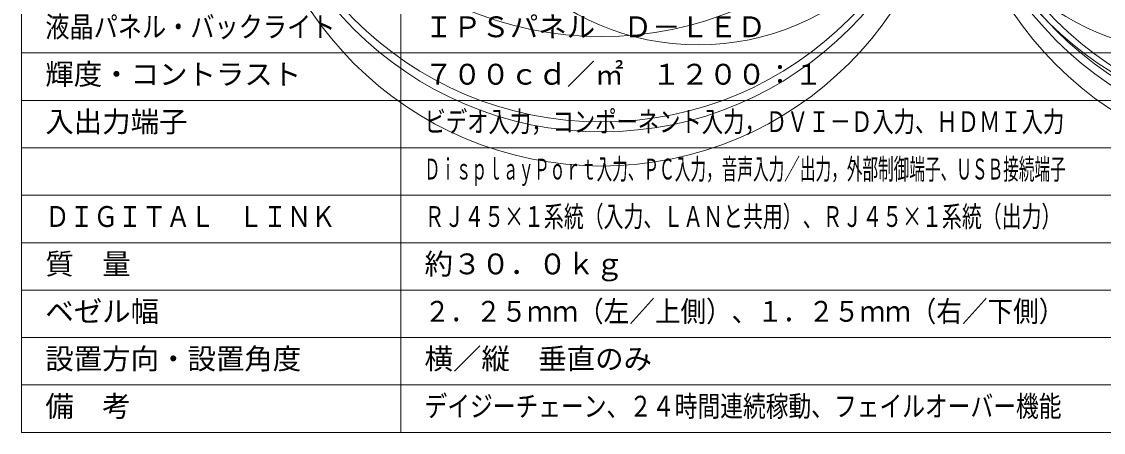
# Model space of a CAD drawing. Units: millimetres, scale not verified. Extents: x -62 to 111, y -56 to 73.
# Drawn here: x -62.5 to 51.6, y -56.5 to -13.2 of the extents above; entities that cross this region are included whole.
import ezdxf
from ezdxf.enums import TextEntityAlignment as Align

# ---------------------------------------------------------------- set-up
doc = ezdxf.new("R2010")
doc.units = ezdxf.units.MM
doc.header["$LTSCALE"] = 0.125
doc.layers.add('0-2_MOJI1', color=7, linetype='Continuous')
doc.layers.add('0-3_WAKU', color=1, linetype='Continuous', lineweight=18)
doc.layers.add('0-6_GAIKEI', color=1, linetype='Continuous', lineweight=18)
doc.styles.add('ＭＳ ゴシック', font='')
doc.styles.get('ＭＳ ゴシック').set_extended_font_data('MS Gothic')

msp = doc.modelspace()

# ---------------------------------------------------------------- linework, layer by layer
at = {"layer": '0-3_WAKU', "color": 4}
for p, q in [((-62.4907, -56.4985), (-62.4907, -1.4985)), ((-22.4907, -56.4985), (-22.4907, -1.4985)), ((-62.4907, -56.4985), (62.5093, -56.4985))]:
    msp.add_line(p, q, dxfattribs=at)
at = {"layer": '0-3_WAKU'}
for p, q in [((62.5093, -16.4985), (-62.4907, -16.4985)), ((-62.4907, -21.4985), (62.5093, -21.4985)), ((-62.4907, -26.4985), (62.5093, -26.4985)), ((-62.4907, -31.4985), (62.5093, -31.4985)), ((-62.4907, -36.4985), (62.5093, -36.4985)), ((-62.4907, -41.4985), (62.5093, -41.4985)), ((-62.4907, -46.4985), (62.5093, -46.4985)), ((-62.4907, -51.4985), (62.5093, -51.4985))]:
    msp.add_line(p, q, dxfattribs=at)
at = {"layer": '0-6_GAIKEI'}
for centre, radius in [((73.1555, 22.4832), 37.5422), ((-1.3195, 22.1698), 36.9375), ((73.1555, 13.4832), 37.5422), ((-1.3195, 13.1698), 36.9375), ((-1.3195, 12.1298), 36.9375), ((73.1555, 12.4432), 37.5422), ((73.1875, 11.3792), 37.5422), ((70.7039, 11.533), 35.1225), ((73.1555, 8.8352), 37.5422), ((-1.3195, 8.5218), 36.9375), ((8.8763, 11.1077), 26.7496), ((60.6822, 11.3115), 25.0486), ((60.6502, 8.7675), 25.0486)]:
    msp.add_circle(centre, radius, dxfattribs=at)

# ---------------------------------------------------------------- texts
at = {"layer": '0-2_MOJI1', "style": 'ＭＳ ゴシック'}
for s, width, p in [('液晶パネル・バックライト', 0.85, (-59.9907, -15.4985)), ('ビデオ入力，コンポーネント入力，ＤＶＩ－Ｄ入力、ＨＤＭＩ入力', 0.75, (-19.9907, -25.4985)), ('ＤｉｓｐｌａｙＰｏｒｔ入力、ＰＣ入力，音声入力／出力，外部制御端子、ＵＳＢ接続端子', 0.55, (-19.9907, -30.4985)), ('ＤＩＧＩＴＡＬ\u3000ＬＩＮＫ', 0.85, (-59.9907, -35.4985)), ('ＲＪ４５×１系統（入力、ＬＡＮと共用）、ＲＪ４５×１系統（出力）', 0.7, (-19.9907, -35.4985)), ('２．２５ｍｍ（左／上側）、１．２５ｍｍ（右／下側）', 0.9, (-19.9907, -45.4985)), ('デイジーチェーン、２４時間連続稼動、フェイルオーバー機能', 0.8, (-19.9907, -55.4985))]:
    msp.add_text(s, height=2.199, dxfattribs=dict(at, width=width)).set_placement(p, align=Align.BOTTOM_LEFT)
for s, p in [('ＩＰＳパネル\u3000Ｄ－ＬＥＤ', (-19.9907, -15.4985)), ('輝度・コントラスト', (-59.9907, -20.4985)), ('７００ｃｄ／㎡\u3000１２００：１', (-19.9907, -20.4985)), ('入出力端子', (-59.9907, -25.4985)), ('質\u3000量', (-59.9907, -40.4985)), ('約３０．０ｋｇ', (-19.9907, -40.4985)), ('ベゼル幅', (-59.9907, -45.4985)), ('設置方向・設置角度', (-59.9907, -50.4985)), ('横／縦\u3000垂直のみ', (-19.9907, -50.4985)), ('備\u3000考', (-59.9907, -55.4985))]:
    msp.add_text(s, height=2.199, dxfattribs=at).set_placement(p, align=Align.BOTTOM_LEFT)

doc.saveas('drawing.dxf')
